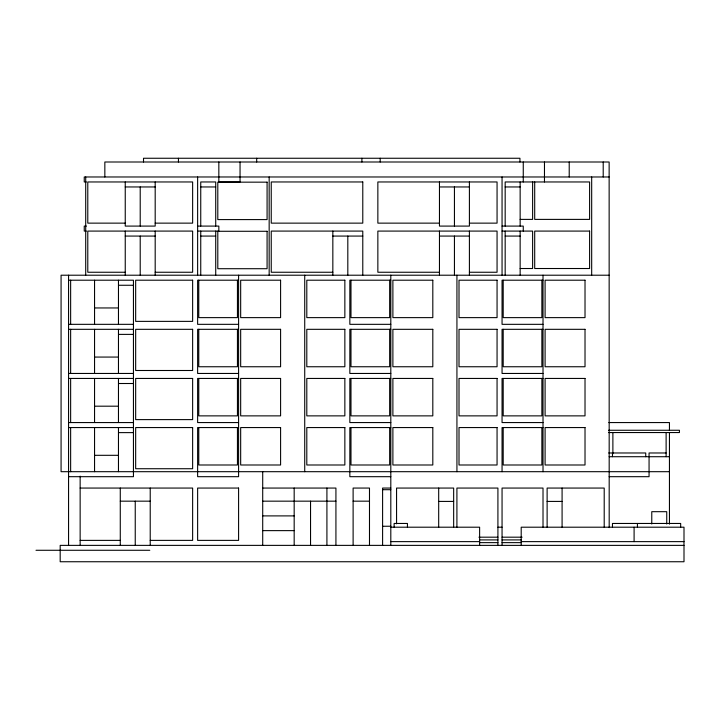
<?xml version="1.0" encoding="UTF-8"?>
<svg xmlns="http://www.w3.org/2000/svg" width="720" height="720" viewBox="0 0 720 720"><rect width="100%" height="100%" fill="white"/><g stroke="black" fill="none" stroke-linecap="round" stroke-linejoin="round"><path stroke-width="1.08" d="M382.599 526.266L390.807 526.239M609.138 176.976L84.249 176.976L84.249 181.962L86.418 181.962M125.244 186.957L155.187 186.957M200.745 186.957L215.721 186.957M439.461 186.957L469.404 186.957M505.17 186.957L520.146 186.957M520.146 219.393L532.62 219.393L532.62 181.962M125.244 223.137L87.786 223.137L87.786 181.962L192.636 181.962L192.636 223.137L155.187 223.137M439.461 223.137L377.856 223.137L377.856 181.962L497.061 181.962L497.061 223.137L469.404 223.137M86.418 226.089L84.249 226.089L84.249 231.084L86.418 231.084M197.631 226.089L218.835 226.089L218.835 231.084L197.631 231.084M502.056 226.089L523.26 226.089L523.26 231.084M502.056 231.084L532.62 231.084L532.62 268.515L520.146 268.515M125.244 236.07L155.187 236.07M200.745 236.07L215.721 236.07M332.838 236.07L362.781 236.07M439.461 236.07L469.404 236.07M505.17 236.07L520.146 236.07M125.244 272.25L87.786 272.25L87.786 231.084L192.636 231.084L192.636 272.25L155.187 272.25M332.838 272.25L271.242 272.25L271.242 231.084L362.781 231.084L362.781 275.211M439.461 272.25L377.856 272.25L377.856 231.084L497.061 231.084L497.061 272.25L469.404 272.25M609.138 275.211L61.074 275.211L61.074 471.69L669.447 471.69M68.562 280.206L133.443 280.206L133.443 476.685L68.562 476.685M238.59 280.206L197.631 280.206L197.631 324.333L238.59 324.333M390.807 280.206L349.839 280.206L349.839 324.333L390.807 324.333M543.015 280.206L502.056 280.206L502.056 324.333L543.015 324.333M118.467 285.264L133.443 285.264M94.554 307.953L118.467 307.953M68.562 324.333L133.443 324.333M68.562 329.319L133.443 329.319M238.59 329.319L197.631 329.319L197.631 373.455L238.59 373.455M390.807 329.319L349.839 329.319L349.839 373.455L390.807 373.455M543.015 329.319L502.056 329.319L502.056 373.455L543.015 373.455M118.467 334.386L133.443 334.386M94.554 357.066L118.467 357.066M68.562 373.455L133.443 373.455M68.562 378.441L133.443 378.441M238.59 378.441L197.631 378.441L197.631 422.568L238.59 422.568M390.807 378.441L349.839 378.441L349.839 422.568L390.807 422.568M543.015 378.441L502.056 378.441L502.056 422.568L543.015 422.568M118.467 383.508L133.443 383.508M94.554 406.188L118.467 406.188M68.562 422.568L133.443 422.568M608.841 422.568L669.447 422.568L669.447 430.389M68.562 427.563L133.443 427.563M238.59 427.563L197.631 427.563L197.631 476.685L238.59 476.685L238.59 275.211M390.807 427.563L349.839 427.563L349.839 476.685L390.807 476.685M543.015 427.563L502.056 427.563L502.056 471.69M608.58 430.263L679.428 430.263L679.428 432.549L608.58 432.549M118.467 432.621L133.443 432.621M608.706 452.979L645.741 452.979L645.741 456.714M666.117 452.979L649.062 452.979L649.062 476.685L609.138 476.685M94.554 455.31L118.467 455.31M609.138 456.714L669.447 456.714M80.145 488.061L192.636 488.061L192.636 540.378L150.219 540.378M262.71 488.061L335.925 488.061L335.925 545.373M390.807 488.061L382.599 488.061L382.599 545.373M382.599 489.699L390.807 489.699M120.276 501.165L150.219 501.165M262.71 501.165L335.925 501.165M353.115 501.165L369.486 501.165M438.687 501.417L453.663 501.417M547.119 501.417L562.086 501.417M262.71 515.898L294.174 515.898M390.807 527.202L479.619 527.202L479.619 545.373M497.916 527.202L502.056 527.202M262.71 530.631L294.174 530.631M478.917 537.183L497.916 537.183M502.056 537.183L522.108 537.183M479.619 539.91L497.916 539.91M502.056 539.91L521.199 539.91M80.145 540.378L120.276 540.378M390.807 541.629L479.619 541.629M521.199 541.629L684 541.629M479.619 542.637L497.916 542.637M502.056 542.637L521.199 542.637M684 545.373L60.183 545.373L60.183 561.744L684 561.744L684 527.202L521.199 527.202L521.199 545.373M36 550.278L149.796 550.278M680.67 527.202L680.67 523.458L612.468 523.458L612.468 527.202M669.447 432.549L669.447 524.16M666.738 524.034L666.738 511.686L651.771 511.686L651.771 524.034M666.117 432.549L666.117 456.714M637.425 523.458L637.425 527.202M634.095 527.202L634.095 541.629M612.882 432.549L612.882 453.798M612.468 452.979L612.468 456.714M609.192 527.643L609.138 162L104.841 162L104.841 176.976M604.206 527.202L604.206 488.061L547.119 488.061L547.119 527.202M603.207 162L603.207 176.976M591.678 176.976L591.678 275.211M569.214 162L569.214 176.976M562.086 488.061L562.086 527.202M544.473 162L544.473 181.962M543.015 275.211L543.015 471.69M543.015 527.139L543.015 488.061L502.056 488.061L502.056 545.373M541.872 280.206L541.872 317.628L503.199 317.628L503.199 280.206M541.872 329.319L541.872 366.75L503.199 366.75L503.199 329.319M541.872 378.441L541.872 415.872L503.199 415.872L503.199 378.441M541.872 427.563L541.872 464.994L503.199 464.994L503.199 427.563M534.699 181.962L534.699 219.393L589.599 219.393L589.599 181.962L505.17 181.962L505.17 226.089M523.26 162L523.26 181.962M520.146 181.962L520.146 226.089M520.146 231.084L520.146 275.211M519.939 162L519.939 158.256L143.514 158.256L143.514 162M505.17 231.084L505.17 275.211M502.056 176.976L502.056 275.211M497.916 545.373L497.916 488.061L456.912 488.061L456.912 527.202M469.404 181.962L469.404 226.089L439.461 226.089L439.461 181.962M469.404 231.084L469.404 275.211M456.93 275.211L456.93 471.69M454.437 186.957L454.437 226.089M454.437 236.07L454.437 275.211M453.663 527.121L453.663 488.061L396.567 488.061L396.567 523.845M439.461 231.084L439.461 275.211M438.687 488.061L438.687 527.202M407.439 527.202L407.439 523.458L394.128 523.458L394.128 527.202M390.807 275.211L390.807 545.373M389.664 280.206L389.664 317.628L350.982 317.628L350.982 280.206M389.664 329.319L389.664 366.75L350.982 366.75L350.982 329.319M389.664 378.441L389.664 415.872L350.982 415.872L350.982 378.441M389.664 427.563L389.664 464.994L350.982 464.994L350.982 427.563M380.196 158.256L380.196 162M369.486 545.373L369.486 488.061L353.115 488.061L353.115 545.373M361.899 158.256L361.899 162M347.814 236.07L347.814 275.211M332.838 231.084L332.838 275.211M326.916 488.061L326.916 545.373M310.545 501.165L310.545 545.373M304.722 275.211L304.722 471.69M294.174 488.061L294.174 545.373M269.163 176.976L269.163 275.211M262.71 471.69L262.71 545.373M256.68 158.256L256.68 162M240.048 162L240.048 181.962L218.835 181.962L218.835 162M237.447 280.206L237.447 317.628L198.774 317.628L198.774 280.206M237.447 329.319L237.447 366.75L198.774 366.75L198.774 329.319M237.447 378.441L237.447 415.872L198.774 415.872L198.774 378.441M237.447 427.563L237.447 464.994L198.774 464.994L198.774 427.563M215.721 226.089L215.721 181.962L200.745 181.962L200.745 226.089M215.721 231.084L215.721 275.211M200.745 231.084L200.745 275.211M197.631 176.976L197.631 275.211M178.452 158.256L178.452 162M155.187 181.962L155.187 226.089L125.244 226.089L125.244 181.962M155.187 231.084L155.187 275.211M150.219 488.061L150.219 545.373M140.211 186.957L140.211 226.089M140.211 236.07L140.211 275.211M135.243 501.165L135.243 545.373M125.244 231.084L125.244 275.211M120.276 488.061L120.276 545.373M118.467 280.206L118.467 324.333M118.467 329.319L118.467 373.455M118.467 378.441L118.467 422.568M118.467 427.563L118.467 471.69M94.554 280.206L94.554 324.333M94.554 329.319L94.554 373.455M94.554 378.441L94.554 422.568M94.554 427.563L94.554 471.69M85.707 176.976L85.707 275.211M80.145 476.154L80.145 545.373M70.641 280.206L70.641 324.333M70.641 329.319L70.641 373.455M70.641 378.441L70.641 422.568M70.641 427.563L70.641 471.69M68.562 275.211L68.562 545.373M362.781 181.962L271.242 181.962L271.242 223.137L362.781 223.137L362.781 181.962M267.084 182.16L217.8 182.16L217.8 219.591L267.084 219.591L267.084 182.16M589.599 231.084L534.699 231.084L534.699 268.515L589.599 268.515L589.599 231.084M267.084 231.282L217.8 231.282L217.8 268.713L267.084 268.713L267.084 231.282M192.636 280.206L135.666 280.206L135.666 321.372L192.636 321.372L192.636 280.206M280.593 280.206L240.669 280.206L240.669 317.628L280.593 317.628L280.593 280.206M344.853 280.206L306.801 280.206L306.801 317.628L344.853 317.628L344.853 280.206M432.81 280.206L392.886 280.206L392.886 317.628L432.81 317.628L432.81 280.206M497.061 280.206L459.009 280.206L459.009 317.628L497.061 317.628L497.061 280.206M585.018 280.206L545.094 280.206L545.094 317.628L585.018 317.628L585.018 280.206M192.636 329.319L135.666 329.319L135.666 370.494L192.636 370.494L192.636 329.319M280.593 329.319L240.669 329.319L240.669 366.75L280.593 366.75L280.593 329.319M344.853 329.319L306.801 329.319L306.801 366.75L344.853 366.75L344.853 329.319M432.81 329.319L392.886 329.319L392.886 366.75L432.81 366.75L432.81 329.319M497.061 329.319L459.009 329.319L459.009 366.75L497.061 366.75L497.061 329.319M585.018 329.319L545.094 329.319L545.094 366.75L585.018 366.75L585.018 329.319M192.636 378.441L135.666 378.441L135.666 419.616L192.636 419.616L192.636 378.441M280.593 378.441L240.669 378.441L240.669 415.872L280.593 415.872L280.593 378.441M344.853 378.441L306.801 378.441L306.801 415.872L344.853 415.872L344.853 378.441M432.81 378.441L392.886 378.441L392.886 415.872L432.81 415.872L432.81 378.441M497.061 378.441L459.009 378.441L459.009 415.872L497.061 415.872L497.061 378.441M585.018 378.441L545.094 378.441L545.094 415.872L585.018 415.872L585.018 378.441M192.636 427.563L135.666 427.563L135.666 468.729L192.636 468.729L192.636 427.563M280.593 427.563L240.669 427.563L240.669 464.994L280.593 464.994L280.593 427.563M344.853 427.563L306.801 427.563L306.801 464.994L344.853 464.994L344.853 427.563M432.81 427.563L392.886 427.563L392.886 464.994L432.81 464.994L432.81 427.563M497.061 427.563L459.009 427.563L459.009 464.994L497.061 464.994L497.061 427.563M585.018 427.563L545.094 427.563L545.094 464.994L585.018 464.994L585.018 427.563M238.59 488.061L197.631 488.061L197.631 540.378L238.59 540.378L238.59 488.061"/></g></svg>
